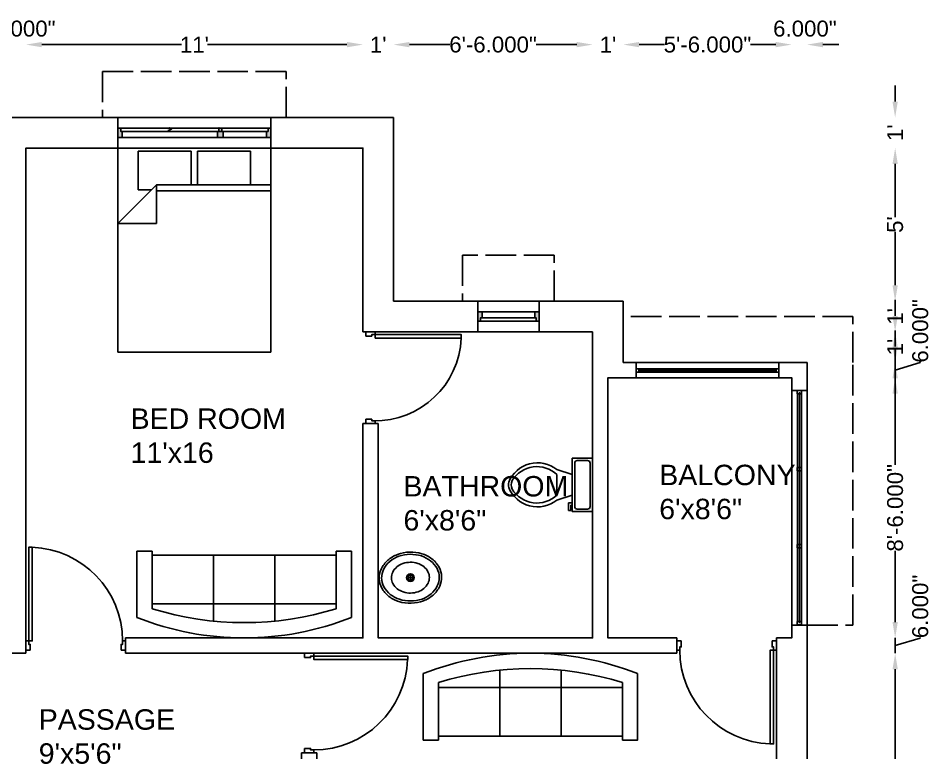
# Model space of a CAD drawing. Header units: inches. Extents: x 9745436 to 9746646, y 8297723 to 8298884.
# Drawn here: x 9746288.3 to 9746645.8, y 8298596.5 to 8298884.4 of the extents above; entities that cross this region are included whole.
import ezdxf

# ---------------------------------------------------------------- set-up
doc = ezdxf.new("R2010")
doc.units = ezdxf.units.IN
doc.header["$MEASUREMENT"] = 0
doc.linetypes.add('ACAD_ISO02W100', pattern=[15, 12, -3])
for name, color, linetype in [('chajja', 7, 'ACAD_ISO02W100'), ('dimension', 7, 'Continuous'), ('door', 7, 'Continuous'), ('furniture', 252, 'Continuous'), ('text', 7, 'Continuous'), ('wall', 7, 'Continuous')]:
    doc.layers.add(name, color=color, linetype=linetype)
doc.styles.get("Standard").update_dxf_attribs({"font": 'arial.ttf'})
doc.dimstyles.get("Standard").update_dxf_attribs({"dimscale": 1.04, "dimtxt": 6, "dimasz": 6, "dimexe": 0.15, "dimexo": 0.3725, "dimgap": 0.09, "dimtad": 0, "dimdec": 3, "dimzin": 0, "dimdsep": 46, "dimlunit": 3, "dimtxsty": 'Standard', "dimcen": 0.09, "dimse1": 1, "dimse2": 1, "dimadec": 0, "dimazin": 0, "dimtfac": 1, "dimtdec": 3, "dimtofl": 0, "dimtmove": 0, "dimatfit": 3, "dimfxl": 1, "dimtolj": 1, "dimtzin": 0, "dimarcsym": 0})

# ---------------------------------------------------------------- blocks, each defined once
blk = doc.blocks.new('*U36')
at = {"layer": 'door'}
blk.add_lwpolyline([(-1.14, 1.83), (-1.14, 38.55), (-2.48, 38.55), (-2.48, 1.83)], close=True, dxfattribs=at)
for points in [[(-37.31, -1.83), (-39, -1.83), (-39, 1.83), (-37.86, 1.83), (-37.86, 0.49), (-37.31, 0.49), (-37.31, -1.83)], [(-1.69, -1.83), (0, -1.83), (0, 1.83), (-1.14, 1.83), (-1.14, 0.49), (-1.69, 0.49), (-1.69, -1.83)]]:
    blk.add_lwpolyline(points, dxfattribs=at)
blk.add_arc((-1.14, 1.83), 36.72, 92.0899, 180, dxfattribs=at)
blk = doc.blocks.new('*U37')
at = {"layer": 'door'}
for points in [[(-1.83, 34.31), (-1.83, 36), (1.83, 36), (1.83, 34.86), (0.49, 34.86), (0.49, 34.31), (-1.83, 34.31)], [(-1.83, 1.69), (-1.83, 0), (1.83, 0), (1.83, 1.14), (0.49, 1.14), (0.49, 1.69), (-1.83, 1.69)]]:
    blk.add_lwpolyline(points, dxfattribs=at)
blk.add_lwpolyline([(1.83, 1.14), (35.55, 1.14), (35.55, 2.48), (1.83, 2.48)], close=True, dxfattribs=at)
blk.add_arc((1.83, 1.14), 33.73, 2.2757, 91.1383, dxfattribs=at)
blk = doc.blocks.new('*U35')
at = {"layer": 'door'}
for points in [[(1.69, 1.83), (0, 1.83), (0, -1.83), (1.14, -1.83), (1.14, -0.49), (1.69, -0.49), (1.69, 1.83)], [(37.31, 1.83), (39, 1.83), (39, -1.83), (37.86, -1.83), (37.86, -0.49), (37.31, -0.49), (37.31, 1.83)]]:
    blk.add_lwpolyline(points, dxfattribs=at)
blk.add_lwpolyline([(1.14, -1.83), (1.14, -38.55), (2.48, -38.55), (2.48, -1.83)], close=True, dxfattribs=at)
blk.add_arc((1.14, -1.83), 36.72, 272.0899, 0, dxfattribs=at)
blk = doc.blocks.new('*U40')
at = {"layer": 'door'}
for points in [[(-1.83, 37.31), (-1.83, 39), (1.83, 39), (1.83, 37.86), (0.49, 37.86), (0.49, 37.31), (-1.83, 37.31)], [(-1.83, 1.69), (-1.83, 0), (1.83, 0), (1.83, 1.14), (0.49, 1.14), (0.49, 1.69), (-1.83, 1.69)]]:
    blk.add_lwpolyline(points, dxfattribs=at)
blk.add_lwpolyline([(1.83, 1.14), (38.55, 1.14), (38.55, 2.48), (1.83, 2.48)], close=True, dxfattribs=at)
blk.add_arc((1.83, 1.14), 36.72, 2.0899, 90, dxfattribs=at)
blk = doc.blocks.new('*U47')
at = {"layer": 'door'}
h = blk.add_hatch(color=256, dxfattribs=at)
h.dxf.hatch_style = 1
h.paths.add_polyline_path([(28.31, 1.34), (28.86, 1.34), (28.86, 0), (30, 0), (30, 3.66), (29.06, 3.66), (28.31, 3.66)])
h.paths.add_polyline_path([(9.07, 1.34), (9.62, 1.34), (11.31, 1.34), (11.31, 3.66), (10.56, 3.66), (9.07, 3.66)])
h.paths.add_polyline_path([(9.62, 0), (10.76, 0), (10.76, 1.34), (9.62, 1.34)])
h.paths.add_polyline_path([(-30, 0), (-28.86, 0), (-28.86, 1.34), (-28.31, 1.34), (-28.31, 3.66), (-29.06, 3.66), (-30, 3.66)])
for p, q in [((-30, -4.17), (-30, 7.83)), ((30, -4.17), (30, 7.83)), ((28.31, 3.66), (-28.31, 3.66)), ((-28.86, 0), (-28.86, 1.34)), ((-28.86, 1.34), (-28.31, 1.34)), ((-10.22, 0.97), (-10.22, 1.34)), ((-9.02, 0), (-9.02, 0.37)), ((9.07, 1.34), (11.31, 1.34)), ((9.62, 1.34), (9.62, 0)), ((28.31, 1.34), (28.86, 1.34)), ((28.86, 1.34), (28.86, 0)), ((10.76, 0), (9.62, 0))]:
    blk.add_line(p, q, dxfattribs=at)
for points in [[(-29.06, 3.66), (-30, 3.66), (-30, 0), (-28.86, 0), (-28.86, 1.34), (-28.31, 1.34), (-28.31, 3.66), (-29.06, 3.66)], [(10.76, 1.34), (10.76, 0), (9.62, 0), (9.62, 1.34), (9.07, 1.34), (9.07, 3.66), (9.82, 3.66)], [(10.56, 3.66), (9.62, 3.66)], [(9.62, 1.34), (9.62, 0), (10.76, 0), (10.76, 1.34), (11.31, 1.34), (11.31, 3.66), (10.56, 3.66)], [(9.82, 3.66), (10.76, 3.66)], [(29.06, 3.66), (30, 3.66), (30, 0), (28.86, 0), (28.86, 1.34), (28.31, 1.34), (28.31, 3.66), (29.06, 3.66)], [(-9.02, 0), (-9.02, 0.37), (-10.22, 0.97), (-10.22, 1.34)]]:
    blk.add_lwpolyline(points, dxfattribs=at)
for points in [[(9.62, 0), (-28.86, 0), (-28.86, 1.34), (9.62, 1.34)], [(28.86, 0), (10.76, 0), (10.76, 1.34), (28.86, 1.34)]]:
    blk.add_lwpolyline(points, close=True, dxfattribs=at)
for p in [(-9.62, 0), (9.62, 0)]:
    blk.add_point(p, dxfattribs=at)
blk = doc.blocks.new('2 feet window')
at = {"layer": 'door'}
h = blk.add_hatch(color=256, dxfattribs=at)
h.dxf.hatch_style = 1
h.paths.add_polyline_path([(-10.31, -0.67), (-10.86, -0.67), (-10.86, 0.67), (-12, 0.67), (-12, -1.16), (-12, -2.99), (-11.06, -2.99), (-10.31, -2.99)])
h.paths.add_polyline_path([(12, 0.67), (10.86, 0.67), (10.86, -0.67), (10.31, -0.67), (10.31, -2.99), (11.06, -2.99), (12, -2.99)])
for p, q in [((-12, -1.16), (-12, 4.84)), ((12, 4.84), (12, -7.16)), ((-12, -1.16), (-12, -7.16)), ((-10.31, -2.99), (10.31, -2.99))]:
    blk.add_line(p, q, dxfattribs=at)
for points in [[(-11.06, -2.99), (-12, -2.99), (-12, 0.67), (-10.86, 0.67), (-10.86, -0.67), (-10.31, -0.67), (-10.31, -2.99), (-11.06, -2.99)], [(11.06, -2.99), (12, -2.99), (12, 0.67), (10.86, 0.67), (10.86, -0.67), (10.31, -0.67), (10.31, -2.99), (11.06, -2.99)]]:
    blk.add_lwpolyline(points, dxfattribs=at)
blk.add_lwpolyline([(-10.86, 0.67), (10.86, 0.67), (10.86, -0.67), (-10.86, -0.67)], close=True, dxfattribs=at)
blk = doc.blocks.new('*U156')
at = {"layer": 'door'}
blk.add_lwpolyline([(-0.8, 0.65), (0.8, 0.65), (0.8, -0.65), (-0.8, -0.65)], close=True, dxfattribs=at)
blk = doc.blocks.new('*U157')
at = {"layer": 'door', "color": 0, "linetype": 'ByBlock', "lineweight": -2, "transparency": 16777216}
for p in [(9746531.13, 8297864.66), (9746558.33, 8297864.66), (9746585.53, 8297864.66)]:
    blk.add_blockref('*U156', p, dxfattribs=at)
blk = doc.blocks.new('*U158')
at = {"layer": 'door'}
blk.add_lwpolyline([(0.65, 0.8), (0.65, -0.8), (-0.65, -0.8), (-0.65, 0.8)], close=True, dxfattribs=at)
blk = doc.blocks.new('*U159')
at = {"layer": 'door', "color": 0, "linetype": 'ByBlock', "lineweight": -2, "transparency": 16777216, "rotation": 89.99999999882141}
for p in [(9746594.33, 8297963.71), (9746594.33, 8297933.53), (9746594.33, 8297903.35), (9746594.33, 8297873.16)]:
    blk.add_blockref('*U158', p, dxfattribs=at)
blk = doc.blocks.new('Sofa - Roundback 7 ft.')
at = {"linetype": 'Continuous'}
for p, q in [((-12.00002, -32.4421), (-12.00003, -6.5971)), ((11.99997, -32.4421), (11.99998, -6.5971)), ((-36.000027, -34), (-36.000027, -11.4696)), ((-35.999844, -13.3819), (35.9998, -13.3819)), ((35.99998, -34), (35.99998, -11.4696)), ((-36.000027, -32.4421), (35.99998, -32.4421))]:
    blk.add_line(p, q, dxfattribs=at)
for points in [[(-36.000027, -34), (-42.000027, -34), (-42.000027, -8)], [(41.99998, -8), (41.99998, -34), (35.99998, -34)]]:
    blk.add_lwpolyline(points, dxfattribs=at)
for centre, radius, start, end in [((0, -114.25), 114.25, 68.43141, 111.5686), ((-0.00001, -127.1968), 121.1968, 72.72033, 107.2797)]:
    blk.add_arc(centre, radius, start, end, dxfattribs=at)
blk = doc.blocks.new('Toilet - top')
for p, q in [((9.5, -6), (9.5, -2)), ((-10, -8.5), (-8, -8.5)), ((-10, -9.5), (-10, -8.5)), ((-7, -9.5), (-10, -9.5)), ((-8, -8.5), (-8, -8)), ((-7, -8), (-7, -9.5)), ((-4, -8), (-6, -14)), ((4, -8), (6, -14)), ((4, -14), (-4, -14))]:
    blk.add_line(p, q)
blk.add_lwpolyline([(10.5, -8), (10.5, 0), (-10.5, 0), (-10.5, -8)], close=True)
for points in [[(-9.5, -2), (-9.5, -6)], [(8.5, -1), (-8.5, -1)], [(-8.5, -7), (8.5, -7)]]:
    blk.add_lwpolyline(points)
for centre, radius, start, end in [((-8.62, -1.88), 0.884, 81.8699, 188.1301), ((8.62, -1.88), 0.884, 351.8699, 98.1301), ((-8.62, -6.12), 0.884, 171.8699, 278.1301), ((8.62, -6.12), 0.884, 261.8699, 8.1301), ((3.52, -21.58), 12.17, 141.4691, 247.9714), ((4.2, -21.82), 11.33, 136.3677, 238.9468), ((-3.52, -21.58), 12.17, 292.0284, 38.5307), ((-4.2, -21.82), 11.33, 301.053, 43.6321), ((0, -27.88), 4, 245.7318, 294.2682), ((0, -29), 4, 254.8605, 285.1395)]:
    blk.add_arc(centre, radius, start, end)
blk = doc.blocks.new('Sink - Oval top')
for p, q in [((-1, 0), (1, 0)), ((0, 1), (0, -1))]:
    blk.add_line(p, q)
at = {"linetype": 'Continuous'}
for points in [[(-12.23, 0.39, 0.117634), (-11.46, -3.36, 0.104469), (-8.88, -6.8, 0.090016), (-5.08, -9.07, 0.08192), (-0.32, -10.02, 0.08192), (4.49, -9.38, 0.090016), (8.42, -7.36, 0.104469), (11.22, -4.09, 0.117634), (12.23, -0.39, 0.117634), (11.46, 3.36, 0.104469), (8.88, 6.8, 0.090016), (5.08, 9.07, 0.08192), (0.32, 10.02, 0.08192), (-4.49, 9.38, 0.090016), (-8.42, 7.36, 0.104469), (-11.22, 4.09, 0.117634)], [(-11.29, 0.16, 0.118622), (-10.52, -3.25, 0.104678), (-8.07, -6.36, 0.089562), (-4.54, -8.37, 0.081185), (-0.13, -9.15, 0.081185), (4.3, -8.49, 0.089562), (7.89, -6.58, 0.104678), (10.42, -3.55, 0.118622), (11.29, -0.16, 0.118622), (10.52, 3.25, 0.104678), (8.07, 6.36, 0.089562), (4.54, 8.37, 0.081185), (0.13, 9.15, 0.081185), (-4.3, 8.49, 0.089562), (-7.89, 6.58, 0.104678), (-10.42, 3.55, 0.118622)], [(-7.42, 0.08, 0.118283), (-6.91, -2.17, 0.104607), (-5.29, -4.21, 0.089718), (-2.97, -5.53, 0.081436), (-0.07, -6.04, 0.081436), (2.84, -5.59, 0.089718), (5.2, -4.33, 0.104607), (6.86, -2.32, 0.118283), (7.42, -0.08, 0.118283), (6.91, 2.17, 0.104607), (5.29, 4.21, 0.089718), (2.97, 5.53, 0.081436), (0.07, 6.04, 0.081436), (-2.84, 5.59, 0.089718), (-5.2, 4.33, 0.104607), (-6.86, 2.32, 0.118283)]]:
    blk.add_lwpolyline(points, format="xyb", close=True, dxfattribs=at)
for radius in [1.5, 1]:
    blk.add_circle((0, 0), radius)
blk = doc.blocks.new('Bed - Queen')
at = {"linetype": 'Continuous'}
for p, q in [((0, -80.00003), (0, 0)), ((0, 0), (59.99999, 0)), ((59.99999, 0), (59.99999, -80.00003)), ((7.99999, -1.2), (28.79998, -1.2)), ((7.99999, -14.4), (7.99999, -1.2)), ((28.79998, -1.2), (28.79998, -14.4)), ((31.19999, -1.2), (51.99999, -1.2)), ((31.19999, -14.4), (31.19999, -1.2)), ((51.99999, -1.2), (51.99999, -16.4)), ((0, -14.4), (44.8, -14.4)), ((44.8, -16.8), (0, -16.8)), ((59.99999, -29.6), (44.8, -14.4)), ((44.8, -14.4), (44.8, -29.6)), ((51.99999, -16.4), (46.79936, -16.4)), ((44.8, -29.6), (59.99999, -29.6)), ((59.99999, -80.00003), (0, -80.00003))]:
    blk.add_line(p, q, dxfattribs=at)
blk = doc.blocks.new('*D172')
at = {"layer": 'defpoints', "color": 0, "transparency": 16777216}
for p in [(9746285.33, 8298872.83), (9746291.33, 8298874.05), (9746291.33, 8298873.71)]:
    blk.add_point(p, dxfattribs=at)
at = {"layer": 'dimension', "color": 0, "lineweight": -2, "transparency": 16777216}
for p, q in [((9746279.09, 8298874.05), (9746272.85, 8298874.05)), ((9746297.57, 8298874.05), (9746303.81, 8298874.05))]:
    blk.add_line(p, q, dxfattribs=at)
at = {"layer": 'dimension', "color": 0, "transparency": 16777216}
for points in [[(9746279.09, 8298875.09), (9746279.09, 8298873.01), (9746285.33, 8298874.05)], [(9746297.57, 8298875.09), (9746297.57, 8298873.01), (9746291.33, 8298874.05)]]:
    blk.add_solid(points, dxfattribs=at)
at = {"layer": 'dimension', "color": 0, "transparency": 16777216, "insert": (9746290.49, 8298880.29), "char_height": 6.24, "attachment_point": 5}
blk.add_mtext('\\A1;6.000"', dxfattribs=at)
blk = doc.blocks.new('*D173')
at = {"layer": 'defpoints', "color": 0, "transparency": 16777216}
for p in [(9746291.33, 8298873.71), (9746423.33, 8298874.05), (9746423.33, 8298873.26)]:
    blk.add_point(p, dxfattribs=at)
at = {"layer": 'dimension', "color": 0, "lineweight": -2, "transparency": 16777216}
for p, q in [((9746297.57, 8298874.05), (9746352.24, 8298874.05)), ((9746417.09, 8298874.05), (9746362.43, 8298874.05))]:
    blk.add_line(p, q, dxfattribs=at)
at = {"layer": 'dimension', "color": 0, "transparency": 16777216}
for points in [[(9746297.57, 8298875.09), (9746297.57, 8298873.01), (9746291.33, 8298874.05)], [(9746417.09, 8298875.09), (9746417.09, 8298873.01), (9746423.33, 8298874.05)]]:
    blk.add_solid(points, dxfattribs=at)
at = {"layer": 'dimension', "color": 0, "transparency": 16777216, "insert": (9746357.33, 8298874.05), "char_height": 6.24, "attachment_point": 5}
blk.add_mtext("\\A1;11'", dxfattribs=at)
blk = doc.blocks.new('*D174')
at = {"layer": 'defpoints', "color": 0, "transparency": 16777216}
for p in [(9746423.33, 8298873.26), (9746435.33, 8298874.05), (9746435.33, 8298873.26)]:
    blk.add_point(p, dxfattribs=at)
at = {"layer": 'dimension', "color": 0, "lineweight": -2, "transparency": 16777216}
for p, q in [((9746417.09, 8298874.05), (9746410.85, 8298874.05)), ((9746441.57, 8298874.05), (9746447.81, 8298874.05))]:
    blk.add_line(p, q, dxfattribs=at)
at = {"layer": 'dimension', "color": 0, "transparency": 16777216}
for points in [[(9746417.09, 8298875.09), (9746417.09, 8298873.01), (9746423.33, 8298874.05)], [(9746441.57, 8298875.09), (9746441.57, 8298873.01), (9746435.33, 8298874.05)]]:
    blk.add_solid(points, dxfattribs=at)
at = {"layer": 'dimension', "color": 0, "transparency": 16777216, "insert": (9746429.33, 8298874.05), "char_height": 6.24, "attachment_point": 5}
blk.add_mtext("\\A1;1'", dxfattribs=at)
blk = doc.blocks.new('*D181')
at = {"layer": 'defpoints', "color": 0, "transparency": 16777216}
for p in [(9746435.33, 8298873.26), (9746513.33, 8298874.05), (9746513.33, 8298761.51)]:
    blk.add_point(p, dxfattribs=at)
at = {"layer": 'dimension', "color": 0, "lineweight": -2, "transparency": 16777216}
for p, q in [((9746441.57, 8298874.05), (9746457.45, 8298874.05)), ((9746507.09, 8298874.05), (9746491.22, 8298874.05))]:
    blk.add_line(p, q, dxfattribs=at)
at = {"layer": 'dimension', "color": 0, "transparency": 16777216}
for points in [[(9746441.57, 8298875.09), (9746441.57, 8298873.01), (9746435.33, 8298874.05)], [(9746507.09, 8298875.09), (9746507.09, 8298873.01), (9746513.33, 8298874.05)]]:
    blk.add_solid(points, dxfattribs=at)
at = {"layer": 'dimension', "color": 0, "transparency": 16777216, "insert": (9746474.33, 8298874.05), "char_height": 6.24, "attachment_point": 5}
blk.add_mtext('\\A1;6\'-6.000"', dxfattribs=at)
blk = doc.blocks.new('*D182')
at = {"layer": 'defpoints', "color": 0, "transparency": 16777216}
for p in [(9746525.33, 8298874.05), (9746513.33, 8298761.51), (9746525.33, 8298761.51)]:
    blk.add_point(p, dxfattribs=at)
at = {"layer": 'dimension', "color": 0, "lineweight": -2, "transparency": 16777216}
for p, q in [((9746507.09, 8298874.05), (9746500.85, 8298874.05)), ((9746531.57, 8298874.05), (9746537.81, 8298874.05))]:
    blk.add_line(p, q, dxfattribs=at)
at = {"layer": 'dimension', "color": 0, "transparency": 16777216}
for points in [[(9746507.09, 8298875.09), (9746507.09, 8298873.01), (9746513.33, 8298874.05)], [(9746531.57, 8298875.09), (9746531.57, 8298873.01), (9746525.33, 8298874.05)]]:
    blk.add_solid(points, dxfattribs=at)
at = {"layer": 'dimension', "color": 0, "transparency": 16777216, "insert": (9746519.33, 8298874.05), "char_height": 6.24, "attachment_point": 5}
blk.add_mtext("\\A1;1'", dxfattribs=at)
blk = doc.blocks.new('*D183')
at = {"layer": 'defpoints', "color": 0, "transparency": 16777216}
for p in [(9746591.33, 8298874.05), (9746525.33, 8298761.51), (9746591.33, 8298743.51)]:
    blk.add_point(p, dxfattribs=at)
at = {"layer": 'dimension', "color": 0, "lineweight": -2, "transparency": 16777216}
for p, q in [((9746531.57, 8298874.05), (9746541.46, 8298874.05)), ((9746585.09, 8298874.05), (9746575.2, 8298874.05))]:
    blk.add_line(p, q, dxfattribs=at)
at = {"layer": 'dimension', "color": 0, "transparency": 16777216}
for points in [[(9746531.57, 8298875.09), (9746531.57, 8298873.01), (9746525.33, 8298874.05)], [(9746585.09, 8298875.09), (9746585.09, 8298873.01), (9746591.33, 8298874.05)]]:
    blk.add_solid(points, dxfattribs=at)
at = {"layer": 'dimension', "color": 0, "transparency": 16777216, "insert": (9746558.33, 8298874.05), "char_height": 6.24, "attachment_point": 5}
blk.add_mtext('\\A1;5\'-6.000"', dxfattribs=at)
blk = doc.blocks.new('*D184')
at = {"layer": 'defpoints', "color": 0, "transparency": 16777216}
for p in [(9746597.33, 8298874.05), (9746591.33, 8298743.51), (9746597.33, 8298738.51)]:
    blk.add_point(p, dxfattribs=at)
at = {"layer": 'dimension', "color": 0, "lineweight": -2, "transparency": 16777216}
for p, q in [((9746585.09, 8298874.05), (9746578.85, 8298874.05)), ((9746603.57, 8298874.05), (9746609.81, 8298874.05))]:
    blk.add_line(p, q, dxfattribs=at)
at = {"layer": 'dimension', "color": 0, "transparency": 16777216}
for points in [[(9746585.09, 8298875.09), (9746585.09, 8298873.01), (9746591.33, 8298874.05)], [(9746603.57, 8298875.09), (9746603.57, 8298873.01), (9746597.33, 8298874.05)]]:
    blk.add_solid(points, dxfattribs=at)
at = {"layer": 'dimension', "color": 0, "transparency": 16777216, "insert": (9746596.49, 8298880.29), "char_height": 6.24, "attachment_point": 5}
blk.add_mtext('\\A1;6.000"', dxfattribs=at)
blk = doc.blocks.new('*D185')
at = {"layer": 'defpoints', "color": 0, "transparency": 16777216}
for p in [(9746435.33, 8298845.51), (9746435.33, 8298833.51), (9746631.85, 8298833.51)]:
    blk.add_point(p, dxfattribs=at)
at = {"layer": 'dimension', "color": 0, "lineweight": -2, "transparency": 16777216}
for p, q in [((9746631.85, 8298851.75), (9746631.85, 8298857.99)), ((9746631.85, 8298827.27), (9746631.85, 8298821.03))]:
    blk.add_line(p, q, dxfattribs=at)
at = {"layer": 'dimension', "color": 0, "transparency": 16777216}
for points in [[(9746630.81, 8298851.75), (9746632.89, 8298851.75), (9746631.85, 8298845.51)], [(9746630.81, 8298827.27), (9746632.89, 8298827.27), (9746631.85, 8298833.51)]]:
    blk.add_solid(points, dxfattribs=at)
at = {"layer": 'dimension', "color": 0, "transparency": 16777216, "insert": (9746631.85, 8298839.51), "char_height": 6.24, "attachment_point": 5, "rotation": 90}
blk.add_mtext("\\A1;1'", dxfattribs=at)
blk = doc.blocks.new('*D186')
at = {"layer": 'defpoints', "color": 0, "transparency": 16777216}
for p in [(9746435.33, 8298833.51), (9746631.75, 8298773.51), (9746631.85, 8298773.51)]:
    blk.add_point(p, dxfattribs=at)
at = {"layer": 'dimension', "color": 0, "lineweight": -2, "transparency": 16777216}
for p, q in [((9746631.85, 8298827.27), (9746631.85, 8298806.48)), ((9746631.85, 8298779.75), (9746631.85, 8298800.55))]:
    blk.add_line(p, q, dxfattribs=at)
at = {"layer": 'dimension', "color": 0, "transparency": 16777216}
for points in [[(9746630.81, 8298827.27), (9746632.89, 8298827.27), (9746631.85, 8298833.51)], [(9746630.81, 8298779.75), (9746632.89, 8298779.75), (9746631.85, 8298773.51)]]:
    blk.add_solid(points, dxfattribs=at)
at = {"layer": 'dimension', "color": 0, "transparency": 16777216, "insert": (9746631.85, 8298803.51), "char_height": 6.24, "attachment_point": 5, "rotation": 90}
blk.add_mtext("\\A1;5'", dxfattribs=at)
blk = doc.blocks.new('*D170')
at = {"layer": 'defpoints', "color": 0, "transparency": 16777216}
for p in [(9746631.75, 8298773.51), (9746513.33, 8298761.51), (9746631.85, 8298761.51)]:
    blk.add_point(p, dxfattribs=at)
at = {"layer": 'dimension', "color": 0, "lineweight": -2, "transparency": 16777216}
for p, q in [((9746631.85, 8298779.75), (9746631.85, 8298785.99)), ((9746631.85, 8298755.27), (9746631.85, 8298749.03))]:
    blk.add_line(p, q, dxfattribs=at)
at = {"layer": 'dimension', "color": 0, "transparency": 16777216}
for points in [[(9746630.81, 8298779.75), (9746632.89, 8298779.75), (9746631.85, 8298773.51)], [(9746630.81, 8298755.27), (9746632.89, 8298755.27), (9746631.85, 8298761.51)]]:
    blk.add_solid(points, dxfattribs=at)
at = {"layer": 'dimension', "color": 0, "transparency": 16777216, "insert": (9746631.85, 8298767.51), "char_height": 6.24, "attachment_point": 5, "rotation": 90}
blk.add_mtext("\\A1;1'", dxfattribs=at)
blk = doc.blocks.new('*D187')
at = {"layer": 'defpoints', "color": 0, "transparency": 16777216}
for p in [(9746513.33, 8298761.51), (9746597.33, 8298749.51), (9746631.85, 8298749.51)]:
    blk.add_point(p, dxfattribs=at)
at = {"layer": 'dimension', "color": 0, "lineweight": -2, "transparency": 16777216}
for p, q in [((9746631.85, 8298767.75), (9746631.85, 8298773.99)), ((9746631.85, 8298743.27), (9746631.85, 8298737.03))]:
    blk.add_line(p, q, dxfattribs=at)
at = {"layer": 'dimension', "color": 0, "transparency": 16777216}
for points in [[(9746630.81, 8298767.75), (9746632.89, 8298767.75), (9746631.85, 8298761.51)], [(9746630.81, 8298743.27), (9746632.89, 8298743.27), (9746631.85, 8298749.51)]]:
    blk.add_solid(points, dxfattribs=at)
at = {"layer": 'dimension', "color": 0, "transparency": 16777216, "insert": (9746631.85, 8298755.51), "char_height": 6.24, "attachment_point": 5, "rotation": 90}
blk.add_mtext("\\A1;1'", dxfattribs=at)
blk = doc.blocks.new('*D188')
at = {"layer": 'defpoints', "color": 0, "transparency": 16777216}
for p in [(9746597.33, 8298749.51), (9746591.33, 8298743.51), (9746631.85, 8298743.51)]:
    blk.add_point(p, dxfattribs=at)
at = {"layer": 'dimension', "color": 0, "lineweight": -2, "transparency": 16777216}
for p, q in [((9746631.85, 8298755.75), (9746631.85, 8298761.99)), ((9746631.85, 8298749.51), (9746631.85, 8298743.51)), ((9746631.85, 8298746.51), (9746641.7, 8298749.47)), ((9746641.7, 8298749.47), (9746641.7, 8298749.66)), ((9746631.85, 8298737.27), (9746631.85, 8298731.03))]:
    blk.add_line(p, q, dxfattribs=at)
at = {"layer": 'dimension', "color": 0, "transparency": 16777216}
for points in [[(9746630.81, 8298755.75), (9746632.89, 8298755.75), (9746631.85, 8298749.51)], [(9746630.81, 8298737.27), (9746632.89, 8298737.27), (9746631.85, 8298743.51)]]:
    blk.add_solid(points, dxfattribs=at)
at = {"layer": 'dimension', "color": 0, "transparency": 16777216, "insert": (9746641.7, 8298761.84), "char_height": 6.24, "attachment_point": 5, "rotation": 90}
blk.add_mtext('\\A1;6.000"', dxfattribs=at)
blk = doc.blocks.new('*D191')
at = {"layer": 'defpoints', "color": 0, "transparency": 16777216}
for p in [(9746591.33, 8298743.51), (9746591.33, 8298641.51), (9746631.85, 8298641.51)]:
    blk.add_point(p, dxfattribs=at)
at = {"layer": 'dimension', "color": 0, "lineweight": -2, "transparency": 16777216}
for p, q in [((9746631.85, 8298737.27), (9746631.85, 8298709.39)), ((9746631.85, 8298647.75), (9746631.85, 8298675.64))]:
    blk.add_line(p, q, dxfattribs=at)
at = {"layer": 'dimension', "color": 0, "transparency": 16777216}
for points in [[(9746630.81, 8298737.27), (9746632.89, 8298737.27), (9746631.85, 8298743.51)], [(9746630.81, 8298647.75), (9746632.89, 8298647.75), (9746631.85, 8298641.51)]]:
    blk.add_solid(points, dxfattribs=at)
at = {"layer": 'dimension', "color": 0, "transparency": 16777216, "insert": (9746631.85, 8298692.51), "char_height": 6.24, "attachment_point": 5, "rotation": 90}
blk.add_mtext('\\A1;8\'-6.000"', dxfattribs=at)
blk = doc.blocks.new('*D192')
at = {"layer": 'defpoints', "color": 0, "transparency": 16777216}
for p in [(9746591.33, 8298641.51), (9746546.33, 8298635.51), (9746631.85, 8298635.51)]:
    blk.add_point(p, dxfattribs=at)
at = {"layer": 'dimension', "color": 0, "lineweight": -2, "transparency": 16777216}
for p, q in [((9746631.85, 8298647.75), (9746631.85, 8298653.99)), ((9746631.85, 8298641.51), (9746631.85, 8298635.51)), ((9746631.85, 8298638.51), (9746641.7, 8298641.47)), ((9746641.7, 8298641.47), (9746641.7, 8298641.66)), ((9746631.85, 8298629.27), (9746631.85, 8298623.03))]:
    blk.add_line(p, q, dxfattribs=at)
at = {"layer": 'dimension', "color": 0, "transparency": 16777216}
for points in [[(9746630.81, 8298647.75), (9746632.89, 8298647.75), (9746631.85, 8298641.51)], [(9746630.81, 8298629.27), (9746632.89, 8298629.27), (9746631.85, 8298635.51)]]:
    blk.add_solid(points, dxfattribs=at)
at = {"layer": 'dimension', "color": 0, "transparency": 16777216, "insert": (9746641.7, 8298653.84), "char_height": 6.24, "attachment_point": 5, "rotation": 90}
blk.add_mtext('\\A1;6.000"', dxfattribs=at)
blk = doc.blocks.new('*D193')
at = {"layer": 'defpoints', "color": 0, "transparency": 16777216}
for p in [(9746546.33, 8298635.51), (9746585.33, 8298437.51), (9746631.85, 8298437.51)]:
    blk.add_point(p, dxfattribs=at)
at = {"layer": 'dimension', "color": 0, "lineweight": -2, "transparency": 16777216}
for p, q in [((9746631.85, 8298629.27), (9746631.85, 8298555.51)), ((9746631.85, 8298443.75), (9746631.85, 8298517.51))]:
    blk.add_line(p, q, dxfattribs=at)
at = {"layer": 'dimension', "color": 0, "transparency": 16777216}
for points in [[(9746630.81, 8298629.27), (9746632.89, 8298629.27), (9746631.85, 8298635.51)], [(9746630.81, 8298443.75), (9746632.89, 8298443.75), (9746631.85, 8298437.51)]]:
    blk.add_solid(points, dxfattribs=at)
at = {"layer": 'dimension', "color": 0, "transparency": 16777216, "insert": (9746631.85, 8298536.51), "char_height": 6.24, "attachment_point": 5, "rotation": 90}
blk.add_mtext('\\A1;16\'-6.000"', dxfattribs=at)

msp = doc.modelspace()

# ---------------------------------------------------------------- linework, layer by layer
at = {"layer": 'chajja'}
for points in [[(9746393.334, 8298845.5124), (9746393.334, 8298863.5124), (9746321.334, 8298863.5124), (9746321.334, 8298845.5124)], [(9746498.334, 8298773.5124), (9746498.334, 8298791.5124), (9746462.334, 8298791.5124), (9746462.334, 8298773.5124)], [(9746597.334, 8298646.5124), (9746615.334, 8298646.5124), (9746615.334, 8298749.5124), (9746615.334, 8298767.5124), (9746525.334, 8298767.5124)]]:
    msp.add_lwpolyline(points, dxfattribs=at)
at = {"layer": 'door'}
for p, q in [((9746530.334, 8298749.5124), (9746530.334, 8298743.5124)), ((9746586.334, 8298743.5124), (9746586.334, 8298749.5124)), ((9746530.334, 8298743.5124), (9746530.334, 8298744.3124)), ((9746531.134, 8298746.3618), (9746585.534, 8298746.3618)), ((9746591.334, 8298738.5124), (9746597.334, 8298738.5124)), ((9746594.334, 8298737.863), (9746594.334, 8298647.3124)), ((9746591.334, 8298646.5124), (9746597.334, 8298646.5124))]:
    msp.add_line(p, q, dxfattribs=at)
for points in [[(9746531.934, 8298747.0112), (9746584.734, 8298747.0112), (9746584.734, 8298745.7124), (9746531.934, 8298745.7124)], [(9746593.534, 8298647.9618), (9746595.134, 8298647.9618), (9746595.134, 8298737.2136), (9746593.534, 8298737.2136)]]:
    msp.add_lwpolyline(points, close=True, dxfattribs=at)
at = {"layer": 'wall'}
for p, q in [((9746435.334, 8298845.5124), (9746153.334, 8298845.5124)), ((9746435.334, 8298833.5124), (9746435.334, 8298845.5124)), ((9746435.334, 8298773.5124), (9746435.334, 8298833.5124)), ((9746525.334, 8298773.5124), (9746435.334, 8298773.5124)), ((9746525.334, 8298749.5124), (9746525.334, 8298773.5124)), ((9746513.334, 8298761.5124), (9746423.334, 8298761.5124)), ((9746597.334, 8298749.5124), (9746525.334, 8298749.5124)), ((9746597.334, 8298425.5124), (9746597.334, 8298749.5124)), ((9746429.334, 8298725.5124), (9746423.334, 8298725.5124)), ((9746330.334, 8298635.5124), (9746330.334, 8298641.5124)), ((9746546.334, 8298635.5124), (9746546.334, 8298641.5124)), ((9746585.334, 8298437.5124), (9746585.334, 8298641.5124)), ((9746291.334, 8298635.5124), (9746285.334, 8298635.5124)), ((9746399.334, 8298596.5124), (9746405.334, 8298596.5124))]:
    msp.add_line(p, q, dxfattribs=at)
for points in [[(9746423.334, 8298761.5124), (9746423.334, 8298833.5124), (9746291.334, 8298833.5124), (9746291.334, 8298635.5124)], [(9746429.334, 8298725.5124), (9746429.334, 8298641.5124), (9746513.334, 8298641.5124), (9746513.334, 8298761.5124)], [(9746585.334, 8298641.5124), (9746591.334, 8298641.5124), (9746591.334, 8298743.5124), (9746519.334, 8298743.5124), (9746519.334, 8298641.5124), (9746546.334, 8298641.5124)], [(9746330.334, 8298641.5124), (9746423.334, 8298641.5124), (9746423.334, 8298725.5124)], [(9746330.334, 8298635.5124), (9746546.334, 8298635.5124)], [(9746399.334, 8298596.5124), (9746399.334, 8298569.5124), (9746327.334, 8298569.5124)], [(9746405.334, 8298596.5124), (9746405.334, 8298437.5124), (9746585.334, 8298437.5124)]]:
    msp.add_lwpolyline(points, dxfattribs=at)

# ---------------------------------------------------------------- block references
at = {"layer": 'door', "xscale": -1, "rotation": 180}
for name, p in [('*U47', (9746357.334, 8298841.3424)), ('2 feet window', (9746480.334, 8298766.3524)), ('*U37', (9746426.334, 8298761.5124)), ('*U157', (0, 16596611.0248)), ('*U159', (0, 16596611.0248)), ('*U35', (9746291.334, 8298638.5124)), ('*U36', (9746585.334, 8298638.5124)), ('*U40', (9746402.334, 8298635.5124))]:
    msp.add_blockref(name, p, dxfattribs=at)
at = {"layer": 'furniture', "xscale": -1}
for name, p, rotation in [('Bed - Queen', (9746387.334, 8298833.5124), 1.409352634595962e-09), ('Toilet - top', (9746513.334, 8298701.5124), 270), ('Sofa - Roundback 7 ft.', (9746376.834, 8298641.5124), 180), ('Sink - Oval top', (9746441.971, 8298665.1399), 180)]:
    msp.add_blockref(name, p, dxfattribs=dict(at, rotation=rotation))
msp.add_blockref('Sofa - Roundback 7 ft.', (9746488.9777, 8298635.5124), dxfattribs=at)

# ---------------------------------------------------------------- texts
at = {"layer": 'text', "char_height": 8, "attachment_point": 7}
for s, insert in [("BED ROOM\\P11'x16", (9746332.3353, 8298710.0084)), ('BALCONY \\P6\'x8\'6"', (9746539.4292, 8298687.9451)), ('BATHROOM \\P6\'x8\'6"', (9746439.2296, 8298683.5124)), ('PASSAGE \\P9\'x5\'6"', (9746296.3607, 8298592.102))]:
    msp.add_mtext_dynamic_manual_height_columns(s, width=275.15487, gutter_width=1, heights=[0], dxfattribs=dict(at, insert=insert))

# ---------------------------------------------------------------- dimensions: what is measured, and where the dimension line sits
at = {"layer": 'dimension'}
for base, p1, p2, picture, middle in [((9746291.334, 8298874.0508), (9746285.334, 8298872.8295), (9746291.334, 8298873.7118), '*D172', (9746290.4868, 8298880.2908)), ((9746597.334, 8298874.0508), (9746591.334, 8298743.5124), (9746597.334, 8298738.5124), '*D184', (9746596.4868, 8298880.2908)), ((9746423.334, 8298874.0508), (9746291.334, 8298873.7118), (9746423.334, 8298873.263), '*D173', (9746357.334, 8298874.0508)), ((9746435.334, 8298874.0508), (9746423.334, 8298873.263), (9746435.334, 8298873.263), '*D174', (9746429.334, 8298874.0508)), ((9746513.334, 8298874.0508), (9746435.334, 8298873.263), (9746513.334, 8298761.5124), '*D181', (9746474.334, 8298874.0508)), ((9746525.334, 8298874.0508), (9746513.334, 8298761.5124), (9746525.334, 8298761.5124), '*D182', (9746519.334, 8298874.0508)), ((9746591.334, 8298874.0508), (9746525.334, 8298761.5124), (9746591.334, 8298743.5124), '*D183', (9746558.334, 8298874.0508))]:
    dim = msp.add_linear_dim(base=base, p1=p1, p2=p2, dimstyle='Standard', override={"dimtmove": 1}, dxfattribs=at)
    dim.commit()
    dim.dimension.update_dxf_attribs({"geometry": picture, "text_midpoint": middle})
dim = msp.add_linear_dim(base=(9746631.8454, 8298833.5124), p1=(9746435.334, 8298845.5124), p2=(9746435.334, 8298833.5124), angle=270, dimstyle='Standard', dxfattribs=at)
dim.commit()
dim.dimension.update_dxf_attribs({"geometry": '*D185', "text_midpoint": (9746631.8454, 8298839.5124)})
for base, p1, p2, picture, middle in [((9746631.8454, 8298773.5124), (9746435.334, 8298833.5124), (9746631.7518, 8298773.5124), '*D186', (9746631.8454, 8298803.5124)), ((9746631.8454, 8298761.5124), (9746631.7518, 8298773.5124), (9746513.334, 8298761.5124), '*D170', (9746631.8454, 8298767.5124)), ((9746631.8454, 8298749.5124), (9746513.334, 8298761.5124), (9746597.334, 8298749.5124), '*D187', (9746631.8454, 8298755.5124)), ((9746631.8454, 8298743.5124), (9746597.334, 8298749.5124), (9746591.334, 8298743.5124), '*D188', (9746641.6997, 8298749.7495)), ((9746631.8454, 8298641.5124), (9746591.334, 8298743.5124), (9746591.334, 8298641.5124), '*D191', (9746631.8454, 8298692.5124)), ((9746631.8454, 8298635.5124), (9746591.334, 8298641.5124), (9746546.334, 8298635.5124), '*D192', (9746641.6997, 8298641.7495)), ((9746631.8454, 8298437.5124), (9746546.334, 8298635.5124), (9746585.334, 8298437.5124), '*D193', (9746631.8454, 8298536.5124))]:
    dim = msp.add_linear_dim(base=base, p1=p1, p2=p2, angle=270, dimstyle='Standard', override={"dimtmove": 1}, dxfattribs=at)
    dim.commit()
    dim.dimension.update_dxf_attribs({"geometry": picture, "text_midpoint": middle})

doc.saveas('drawing.dxf')
